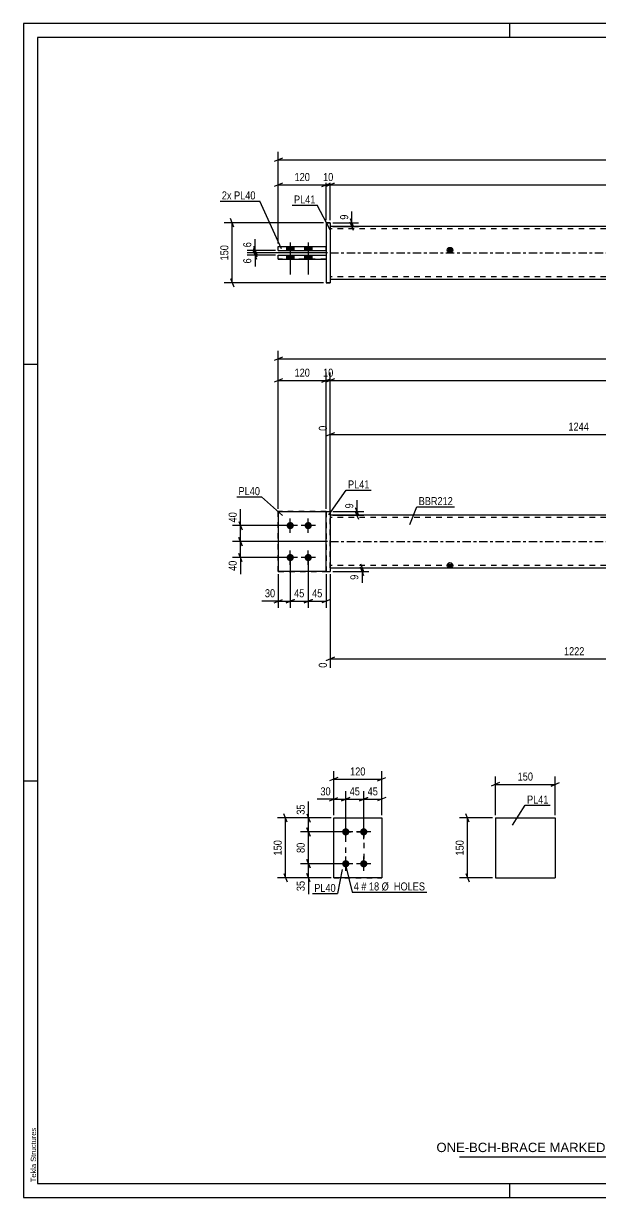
# Model space of a CAD drawing. Header units: millimetres. Extents: x 0 to 594, y 0 to 420.
# Drawn here: x 0 to 206.4, y 0 to 420 of the extents above; entities that cross this region are included whole.
import ezdxf

# ---------------------------------------------------------------- set-up
doc = ezdxf.new("R2010")
doc.units = ezdxf.units.MM
doc.linetypes.add('DXK_LINE_DOT2', pattern=[3.9198, 1.9599, -1.9599])
doc.linetypes.add('DXK_LINE_DOT3', pattern=[5.9187, 2.979, -0.9799, 0.9799, -0.9799])
doc.styles.add('Arial', font='ARIAL.TTF', dxfattribs={"height": 0.2})
doc.styles.add('Arial Narrow', font='ARIALN.TTF', dxfattribs={"height": 0.2})

# ---------------------------------------------------------------- blocks, each defined once
blk = doc.blocks.new('Unknown-582682783-1128')
at = {"color": 5, "linetype": 'Continuous'}
for p, q in [((594, 420), (0, 420)), ((0, 420), (0, 0)), ((174, 415), (174, 420)), ((589, 415), (5, 415)), ((5, 415), (5, 5)), ((5, 298), (0, 298)), ((5, 149), (0, 149)), ((5, 5), (589, 5)), ((174, 0), (174, 5)), ((0, 0), (594, 0))]:
    blk.add_line(p, q, dxfattribs=at)
at = {"color": 174, "linetype": 'Continuous', "style": 'Arial'}
blk.add_text('Tekla Structures', height=1.9102, rotation=90, dxfattribs=at).set_placement((4.5, 5.5))
blk = doc.blocks.new('Part-582682783-1607 - 1591')
at = {"color": 2, "linetype": 'Continuous'}
for p, q in [((111.01, 135.81), (128.15, 135.81)), ((111.01, 114.39), (111.01, 135.81)), ((128.15, 135.81), (128.15, 135.81)), ((128.15, 135.81), (128.15, 114.39)), ((128.15, 114.39), (111.01, 114.39)), ((111.01, 114.39), (111.01, 114.39))]:
    blk.add_line(p, q, dxfattribs=at)
at = {"color": 7, "linetype": 'DXK_LINE_DOT2'}
for p, q in [((111.01, 135.81), (128.15, 135.81)), ((111.01, 114.39), (128.15, 114.39)), ((111.01, 114.39), (111.01, 114.39))]:
    blk.add_line(p, q, dxfattribs=at)
blk = doc.blocks.new('Bolt-582682783-1612 - 1591')
at = {"linetype": 'Continuous'}
for points in [[(115.29, 129.53), (115.03, 129.56), (114.77, 129.64), (114.54, 129.77), (114.34, 129.95), (114.18, 130.17), (114.07, 130.42), (114.01, 130.68), (114.01, 130.95), (114.07, 131.21), (114.18, 131.46), (114.34, 131.68), (114.54, 131.85), (114.77, 131.99), (115.03, 132.07), (115.29, 132.1), (115.56, 132.07), (115.82, 131.99), (116.05, 131.85), (116.25, 131.68), (116.41, 131.46), (116.52, 131.21), (116.57, 130.95), (116.57, 130.68), (116.52, 130.42), (116.41, 130.17), (116.25, 129.95), (116.05, 129.77), (115.82, 129.64), (115.56, 129.56)], [(121.72, 129.53), (121.45, 129.56), (121.2, 129.64), (120.97, 129.77), (120.77, 129.95), (120.61, 130.17), (120.5, 130.42), (120.44, 130.68), (120.44, 130.95), (120.5, 131.21), (120.61, 131.46), (120.77, 131.68), (120.97, 131.85), (121.2, 131.99), (121.45, 132.07), (121.72, 132.1), (121.99, 132.07), (122.24, 131.99), (122.48, 131.85), (122.68, 131.68), (122.83, 131.46), (122.94, 131.21), (123, 130.95), (123, 130.68), (122.94, 130.42), (122.83, 130.17), (122.68, 129.95), (122.48, 129.77), (122.24, 129.64), (121.99, 129.56)], [(115.29, 118.1), (115.03, 118.13), (114.77, 118.21), (114.54, 118.35), (114.34, 118.53), (114.18, 118.74), (114.07, 118.99), (114.01, 119.25), (114.01, 119.52), (114.07, 119.78), (114.18, 120.03), (114.34, 120.25), (114.54, 120.43), (114.77, 120.56), (115.03, 120.64), (115.29, 120.67), (115.56, 120.64), (115.82, 120.56), (116.05, 120.43), (116.25, 120.25), (116.41, 120.03), (116.52, 119.78), (116.57, 119.52), (116.57, 119.25), (116.52, 118.99), (116.41, 118.74), (116.25, 118.53), (116.05, 118.35), (115.82, 118.21), (115.56, 118.13)], [(121.72, 118.1), (121.45, 118.13), (121.2, 118.21), (120.97, 118.35), (120.77, 118.53), (120.61, 118.74), (120.5, 118.99), (120.44, 119.25), (120.44, 119.52), (120.5, 119.78), (120.61, 120.03), (120.77, 120.25), (120.97, 120.43), (121.2, 120.56), (121.45, 120.64), (121.72, 120.67), (121.99, 120.64), (122.24, 120.56), (122.48, 120.43), (122.68, 120.25), (122.83, 120.03), (122.94, 119.78), (123, 119.52), (123, 119.25), (122.94, 118.99), (122.83, 118.74), (122.68, 118.53), (122.48, 118.35), (122.24, 118.21), (121.99, 118.13)]]:
    blk.add_hatch(color=1, dxfattribs=at).paths.add_polyline_path(points)
at = {"color": 1, "linetype": 'Continuous'}
for p, q in [((117.86, 130.81), (112.72, 130.81)), ((115.29, 128.24), (115.29, 133.39)), ((124.29, 130.81), (119.15, 130.81)), ((121.72, 128.24), (121.72, 133.39)), ((115.29, 116.81), (115.29, 121.96)), ((121.72, 116.81), (121.72, 121.96)), ((117.86, 119.39), (112.72, 119.39)), ((124.29, 119.39), (119.15, 119.39))]:
    blk.add_line(p, q, dxfattribs=at)
blk = doc.blocks.new('Part-582682783-1962 - 1949')
at = {"color": 2, "linetype": 'Continuous'}
for p, q in [((91.14, 245.38), (108.28, 245.38)), ((91.14, 245.38), (91.14, 223.95)), ((108.28, 223.95), (91.14, 223.95)), ((91.14, 223.95), (91.14, 223.95))]:
    blk.add_line(p, q, dxfattribs=at)
at = {"color": 7, "linetype": 'DXK_LINE_DOT2'}
for p, q in [((91.14, 245.38), (108.28, 245.38)), ((108.28, 245.38), (108.28, 245.38)), ((108.28, 245.38), (108.28, 223.95)), ((91.14, 223.95), (108.28, 223.95))]:
    blk.add_line(p, q, dxfattribs=at)
blk = doc.blocks.new('Part-582682783-1967 - 1949')
at = {"color": 7, "linetype": 'DXK_LINE_DOT2'}
for p, q in [((91.14, 223.95), (91.14, 245.38)), ((91.14, 245.38), (108.28, 245.38)), ((108.28, 245.38), (91.14, 245.38)), ((108.28, 223.95), (108.28, 245.38)), ((91.14, 223.95), (91.14, 223.95)), ((91.14, 223.95), (108.28, 223.95)), ((91.14, 223.95), (108.28, 223.95)), ((108.28, 223.95), (108.28, 223.95))]:
    blk.add_line(p, q, dxfattribs=at)
blk = doc.blocks.new('Part-582682783-1972 - 1949')
at = {"color": 2, "linetype": 'Continuous'}
for p, q in [((108.28, 245.38), (109.71, 245.38)), ((108.28, 223.95), (108.28, 245.38)), ((109.71, 245.38), (109.71, 245.38)), ((109.71, 245.38), (109.71, 223.95)), ((108.28, 223.95), (109.71, 223.95))]:
    blk.add_line(p, q, dxfattribs=at)
at = {"color": 7, "linetype": 'DXK_LINE_DOT2'}
for p, q in [((108.28, 245.38), (109.71, 245.38)), ((108.28, 223.95), (109.71, 223.95))]:
    blk.add_line(p, q, dxfattribs=at)
blk = doc.blocks.new('Bolt-582682783-1979 - 1949')
at = {"linetype": 'Continuous'}
for points in [[(95.42, 241.66), (95.69, 241.63), (95.95, 241.55), (96.18, 241.42), (96.38, 241.24), (96.54, 241.02), (96.65, 240.77), (96.7, 240.51), (96.7, 240.24), (96.65, 239.98), (96.54, 239.73), (96.38, 239.52), (96.18, 239.34), (95.95, 239.2), (95.69, 239.12), (95.42, 239.09), (95.16, 239.12), (94.9, 239.2), (94.67, 239.34), (94.47, 239.52), (94.31, 239.73), (94.2, 239.98), (94.14, 240.24), (94.14, 240.51), (94.2, 240.77), (94.31, 241.02), (94.47, 241.24), (94.67, 241.42), (94.9, 241.55), (95.16, 241.63)], [(101.85, 241.66), (102.12, 241.63), (102.37, 241.55), (102.61, 241.42), (102.81, 241.24), (102.97, 241.02), (103.07, 240.77), (103.13, 240.51), (103.13, 240.24), (103.07, 239.98), (102.97, 239.73), (102.81, 239.52), (102.61, 239.34), (102.37, 239.2), (102.12, 239.12), (101.85, 239.09), (101.58, 239.12), (101.33, 239.2), (101.1, 239.34), (100.9, 239.52), (100.74, 239.73), (100.63, 239.98), (100.57, 240.24), (100.57, 240.51), (100.63, 240.77), (100.74, 241.02), (100.9, 241.24), (101.1, 241.42), (101.33, 241.55), (101.58, 241.63)], [(95.42, 230.23), (95.69, 230.2), (95.95, 230.12), (96.18, 229.99), (96.38, 229.81), (96.54, 229.59), (96.65, 229.34), (96.7, 229.08), (96.7, 228.81), (96.65, 228.55), (96.54, 228.3), (96.38, 228.09), (96.18, 227.91), (95.95, 227.77), (95.69, 227.69), (95.42, 227.66), (95.16, 227.69), (94.9, 227.77), (94.67, 227.91), (94.47, 228.09), (94.31, 228.3), (94.2, 228.55), (94.14, 228.81), (94.14, 229.08), (94.2, 229.34), (94.31, 229.59), (94.47, 229.81), (94.67, 229.99), (94.9, 230.12), (95.16, 230.2)], [(101.85, 230.23), (102.12, 230.2), (102.37, 230.12), (102.61, 229.99), (102.81, 229.81), (102.97, 229.59), (103.07, 229.34), (103.13, 229.08), (103.13, 228.81), (103.07, 228.55), (102.97, 228.3), (102.81, 228.09), (102.61, 227.91), (102.37, 227.77), (102.12, 227.69), (101.85, 227.66), (101.58, 227.69), (101.33, 227.77), (101.1, 227.91), (100.9, 228.09), (100.74, 228.3), (100.63, 228.55), (100.57, 228.81), (100.57, 229.08), (100.63, 229.34), (100.74, 229.59), (100.9, 229.81), (101.1, 229.99), (101.33, 230.12), (101.58, 230.2)]]:
    blk.add_hatch(color=1, dxfattribs=at).paths.add_polyline_path(points)
at = {"color": 1, "linetype": 'Continuous'}
for p, q in [((97.99, 240.38), (92.85, 240.38)), ((95.42, 237.8), (95.42, 242.95)), ((104.42, 240.38), (99.28, 240.38)), ((101.85, 237.8), (101.85, 242.95)), ((95.42, 226.38), (95.42, 231.52)), ((101.85, 226.38), (101.85, 231.52)), ((97.99, 228.95), (92.85, 228.95)), ((104.42, 228.95), (99.28, 228.95))]:
    blk.add_line(p, q, dxfattribs=at)
blk = doc.blocks.new('Part-582682783-1992 - 1949')
at = {"linetype": 'Continuous'}
blk.add_hatch(color=2, dxfattribs=at).paths.add_polyline_path([(152.57, 225.23), (151.77, 226.63), (153.37, 226.63)])
at = {"color": 2, "linetype": 'Continuous'}
for p, q in [((486.71, 244.09), (109.71, 244.09)), ((109.71, 225.23), (486.71, 225.23)), ((152.57, 225.23), (151.77, 226.63)), ((151.77, 226.63), (153.37, 226.63)), ((153.37, 226.63), (152.57, 225.23))]:
    blk.add_line(p, q, dxfattribs=at)
at = {"color": 7, "linetype": 'DXK_LINE_DOT2'}
for p, q in [((109.71, 225.23), (109.71, 244.09)), ((287.19, 244.09), (287.19, 243.23)), ((312.25, 244.09), (312.25, 243.23)), ((486.71, 225.23), (486.71, 244.09)), ((486.71, 243.23), (109.71, 243.23)), ((486.71, 226.09), (109.71, 226.09)), ((284.17, 225.23), (284.17, 226.09)), ((284.17, 225.36), (284.17, 225.23)), ((309.22, 225.23), (309.22, 226.09)), ((309.22, 225.36), (309.22, 225.23))]:
    blk.add_line(p, q, dxfattribs=at)
at = {"color": 7, "linetype": 'DXK_LINE_DOT3'}
blk.add_line((109.71, 234.66), (486.71, 234.66), dxfattribs=at)
at = {"color": 2, "linetype": 'Continuous'}
blk.add_circle((152.57, 226.13), 1, dxfattribs=at)
blk = doc.blocks.new('Part-582682783-2443 - 2420')
at = {"color": 2, "linetype": 'Continuous'}
for p, q in [((91.14, 338.81), (91.14, 340.24)), ((91.14, 340.24), (108.28, 340.24)), ((108.28, 338.81), (108.28, 340.24)), ((91.14, 338.81), (91.14, 338.81)), ((91.14, 338.81), (108.28, 338.81)), ((108.28, 338.81), (108.28, 338.81))]:
    blk.add_line(p, q, dxfattribs=at)
at = {"color": 7, "linetype": 'DXK_LINE_DOT2'}
for p, q in [((91.14, 340.24), (91.14, 340.24)), ((91.14, 340.24), (108.28, 340.24)), ((108.28, 340.24), (108.28, 340.24)), ((91.14, 338.81), (108.28, 338.81))]:
    blk.add_line(p, q, dxfattribs=at)
blk = doc.blocks.new('Bolt-582682783-2428 - 2420')
at = {"linetype": 'Continuous'}
for points in [[(94.14, 338.81), (96.71, 338.81), (96.71, 340.24), (94.14, 340.24)], [(94.14, 338.81), (96.71, 338.81), (96.71, 340.24), (94.14, 340.24)], [(100.57, 338.81), (103.14, 338.81), (103.14, 340.24), (100.57, 340.24)], [(100.57, 338.81), (103.14, 338.81), (103.14, 340.24), (100.57, 340.24)], [(94.14, 335.66), (96.71, 335.66), (96.71, 337.09), (94.14, 337.09)], [(94.14, 335.66), (96.71, 335.66), (96.71, 337.09), (94.14, 337.09)], [(100.57, 335.66), (103.14, 335.66), (103.14, 337.09), (100.57, 337.09)], [(100.57, 335.66), (103.14, 335.66), (103.14, 337.09), (100.57, 337.09)]]:
    blk.add_hatch(color=1, dxfattribs=at).paths.add_polyline_path(points)
at = {"color": 1, "linetype": 'Continuous'}
for p, q in [((94.14, 340.24), (94.14, 338.81)), ((94.14, 340.24), (94.14, 338.81)), ((95.42, 341.67), (95.42, 330.24)), ((95.42, 341.67), (95.42, 330.24)), ((96.71, 340.24), (96.71, 338.81)), ((96.71, 340.24), (96.71, 338.81)), ((100.57, 340.24), (100.57, 338.81)), ((100.57, 340.24), (100.57, 338.81)), ((101.85, 341.67), (101.85, 330.24)), ((101.85, 341.67), (101.85, 330.24)), ((103.14, 340.24), (103.14, 338.81)), ((103.14, 340.24), (103.14, 338.81)), ((94.14, 337.09), (94.14, 335.66)), ((94.14, 337.09), (94.14, 335.66)), ((96.71, 337.09), (96.71, 335.66)), ((96.71, 337.09), (96.71, 335.66)), ((100.57, 337.09), (100.57, 335.66)), ((100.57, 337.09), (100.57, 335.66)), ((103.14, 337.09), (103.14, 335.66)), ((103.14, 337.09), (103.14, 335.66))]:
    blk.add_line(p, q, dxfattribs=at)
blk = doc.blocks.new('Part-582682783-2438 - 2420')
at = {"color": 2, "linetype": 'Continuous'}
for p, q in [((108.28, 348.69), (109.71, 348.69)), ((108.28, 348.69), (108.28, 327.26)), ((109.71, 348.69), (109.71, 348.69)), ((109.71, 348.69), (109.71, 327.26)), ((109.71, 327.26), (108.28, 327.26)), ((108.28, 327.26), (108.28, 327.26))]:
    blk.add_line(p, q, dxfattribs=at)
at = {"color": 7, "linetype": 'DXK_LINE_DOT2'}
for p, q in [((109.71, 348.69), (108.28, 348.69)), ((109.71, 348.69), (109.71, 348.69)), ((108.28, 327.26), (109.71, 327.26))]:
    blk.add_line(p, q, dxfattribs=at)
blk = doc.blocks.new('Part-582682783-2458 - 2420')
at = {"linetype": 'Continuous'}
blk.add_hatch(color=2, dxfattribs=at).paths.add_polyline_path([(152.57, 337.98), (151.77, 339.38), (153.37, 339.38)])
at = {"color": 2, "linetype": 'Continuous'}
for p, q in [((486.71, 347.4), (109.71, 347.4)), ((152.57, 337.98), (151.77, 339.38)), ((151.77, 339.38), (153.37, 339.38)), ((153.37, 339.38), (152.57, 337.98)), ((312.25, 338.98), (287.19, 338.98)), ((287.19, 336.98), (287.19, 338.98)), ((312.25, 336.98), (287.19, 336.98)), ((309.22, 338.83), (309.22, 338.98)), ((309.22, 336.98), (309.22, 337.12)), ((312.25, 338.83), (312.25, 338.98)), ((312.25, 336.98), (312.25, 337.12)), ((109.71, 328.55), (486.71, 328.55))]:
    blk.add_line(p, q, dxfattribs=at)
at = {"color": 7, "linetype": 'DXK_LINE_DOT2'}
for p, q in [((109.71, 347.4), (109.71, 328.55)), ((486.71, 346.55), (109.71, 346.55)), ((486.71, 328.55), (486.71, 347.4)), ((284.17, 338.98), (284.17, 336.98)), ((287.19, 338.98), (284.17, 338.98)), ((287.19, 336.98), (284.17, 336.98)), ((309.22, 338.98), (309.22, 337.12)), ((312.25, 338.98), (312.25, 337.12)), ((486.71, 329.4), (109.71, 329.4))]:
    blk.add_line(p, q, dxfattribs=at)
at = {"color": 7, "linetype": 'DXK_LINE_DOT3'}
blk.add_line((109.71, 337.98), (486.71, 337.98), dxfattribs=at)
at = {"color": 2, "linetype": 'Continuous'}
blk.add_circle((152.57, 338.88), 1, dxfattribs=at)
blk = doc.blocks.new('Part-582682783-2475 - 2420')
at = {"color": 2, "linetype": 'Continuous'}
for p, q in [((91.14, 337.09), (108.28, 337.09)), ((91.14, 335.66), (91.14, 337.09)), ((108.28, 337.09), (108.28, 335.66)), ((91.14, 335.66), (108.28, 335.66)), ((91.14, 335.66), (91.14, 335.66))]:
    blk.add_line(p, q, dxfattribs=at)
at = {"color": 7, "linetype": 'DXK_LINE_DOT2'}
for p, q in [((91.14, 337.09), (108.28, 337.09)), ((108.28, 335.66), (91.14, 335.66))]:
    blk.add_line(p, q, dxfattribs=at)
blk = doc.blocks.new('Part-582682783-1567 - 1551')
at = {"color": 2, "linetype": 'Continuous'}
for p, q in [((168.82, 135.81), (168.82, 114.39)), ((168.82, 135.81), (190.25, 135.81)), ((190.25, 135.81), (190.25, 114.39)), ((168.82, 114.39), (190.25, 114.39))]:
    blk.add_line(p, q, dxfattribs=at)
blk = doc.blocks.new('Rectangle-582682783-1727 - 1591')
at = {"color": 1, "linetype": 'DXK_LINE_DOT2'}
blk.add_lwpolyline([(115.29, 130.81), (121.72, 130.81), (121.72, 119.39), (115.29, 119.39), (115.29, 130.81)], close=True, dxfattribs=at)
blk = doc.blocks.new('StraightDimension-582682783-1647 - 1591')
at = {"color": 7, "linetype": 'Continuous'}
for p, q in [((113.79, 141.92), (116.79, 143.12)), ((115.29, 131.81), (115.29, 145.37)), ((123.22, 143.12), (120.22, 141.92)), ((121.72, 131.81), (121.72, 145.37)), ((115.29, 142.52), (121.72, 142.52))]:
    blk.add_line(p, q, dxfattribs=at)
at = {"color": 0}
blk.add_wipeout([(120.94, 143.27), (120.94, 147.47), (116.08, 147.47), (116.08, 143.27)], dxfattribs=at)
at = {"color": 3, "style": 'Arial Narrow'}
blk.add_text('45', height=2.863, dxfattribs=at).set_placement((116.68, 143.87))
blk = doc.blocks.new('StraightDimension-582682783-1614 - 1591')
at = {"color": 7, "linetype": 'Continuous'}
for p, q in [((111.01, 136.81), (111.01, 152.49)), ((128.15, 136.81), (128.15, 152.49)), ((112.51, 150.24), (109.51, 149.04)), ((111.01, 149.64), (128.15, 149.64)), ((126.65, 149.04), (129.65, 150.24))]:
    blk.add_line(p, q, dxfattribs=at)
at = {"color": 0}
blk.add_wipeout([(122.92, 150.39), (122.92, 154.59), (116.24, 154.59), (116.24, 150.39)], dxfattribs=at)
at = {"color": 3, "style": 'Arial Narrow'}
blk.add_text('120', height=2.863, dxfattribs=at).set_placement((116.84, 150.99))
blk = doc.blocks.new('StraightDimension-582682783-1634 - 1591')
at = {"color": 7, "linetype": 'Continuous'}
for p, q in [((109.51, 141.92), (112.51, 143.12)), ((111.01, 136.81), (111.01, 145.37)), ((116.79, 143.12), (113.79, 141.92)), ((115.29, 131.81), (115.29, 145.37)), ((111.01, 142.52), (115.29, 142.52))]:
    blk.add_line(p, q, dxfattribs=at)
at = {"color": 0}
blk.add_wipeout([(110.48, 143.27), (110.48, 147.47), (105.63, 147.47), (105.63, 143.27)], dxfattribs=at)
at = {"color": 7, "linetype": 'Continuous'}
blk.add_line((111.01, 142.52), (105.1, 142.52), dxfattribs=at)
blk.add_line((111.01, 142.52), (105.1, 142.52), dxfattribs=at)
at = {"color": 3, "style": 'Arial Narrow'}
blk.add_text('30', height=2.863, dxfattribs=at).set_placement((106.23, 143.87))
blk = doc.blocks.new('StraightDimension-582682783-1657 - 1591')
at = {"color": 7, "linetype": 'Continuous'}
for p, q in [((120.22, 141.92), (123.22, 143.12)), ((121.72, 131.81), (121.72, 145.37)), ((129.65, 143.12), (126.65, 141.92)), ((128.15, 136.81), (128.15, 145.37)), ((121.72, 142.52), (128.15, 142.52))]:
    blk.add_line(p, q, dxfattribs=at)
at = {"color": 0}
blk.add_wipeout([(127.36, 143.27), (127.36, 147.47), (122.51, 147.47), (122.51, 143.27)], dxfattribs=at)
at = {"color": 3, "style": 'Arial Narrow'}
blk.add_text('45', height=2.863, dxfattribs=at).set_placement((123.11, 143.87))
blk = doc.blocks.new('StraightDimension-582682783-1674 - 1591')
at = {"color": 7, "linetype": 'Continuous'}
for p, q in [((110.01, 135.81), (90.87, 135.81)), ((94.32, 134.31), (93.12, 137.31)), ((93.72, 114.39), (93.72, 135.81)), ((110.01, 114.39), (90.87, 114.39)), ((93.12, 115.89), (94.32, 112.89))]:
    blk.add_line(p, q, dxfattribs=at)
at = {"color": 0}
blk.add_wipeout([(92.97, 128.44), (88.77, 128.44), (88.77, 121.76), (92.97, 121.76)], dxfattribs=at)
at = {"color": 3, "style": 'Arial Narrow'}
blk.add_text('150', height=2.863, rotation=90.0002, dxfattribs=at).set_placement((92.37, 122.36))
blk = doc.blocks.new('StraightDimension-582682783-1691 - 1591')
at = {"color": 7, "linetype": 'Continuous'}
for p, q in [((114.29, 119.39), (99.09, 119.39)), ((101.34, 120.89), (102.54, 117.89)), ((101.94, 114.39), (101.94, 119.39)), ((110.01, 114.39), (99.09, 114.39)), ((102.54, 112.89), (101.34, 115.89))]:
    blk.add_line(p, q, dxfattribs=at)
at = {"color": 0}
blk.add_wipeout([(101.19, 113.86), (96.99, 113.86), (96.99, 109), (101.19, 109)], dxfattribs=at)
at = {"color": 7, "linetype": 'Continuous'}
blk.add_line((101.94, 114.39), (101.94, 108.48), dxfattribs=at)
blk.add_line((101.94, 114.39), (101.94, 108.48), dxfattribs=at)
at = {"color": 3, "style": 'Arial Narrow'}
blk.add_text('35', height=2.863, rotation=90.0002, dxfattribs=at).set_placement((100.59, 109.6))
blk = doc.blocks.new('StraightDimension-582682783-1704 - 1591')
at = {"color": 7, "linetype": 'Continuous'}
for p, q in [((114.29, 130.81), (99.09, 130.81)), ((101.34, 132.31), (102.54, 129.31)), ((101.94, 119.39), (101.94, 130.81)), ((114.29, 119.39), (99.09, 119.39)), ((102.54, 117.89), (101.34, 120.89))]:
    blk.add_line(p, q, dxfattribs=at)
at = {"color": 0}
blk.add_wipeout([(101.19, 127.53), (96.99, 127.53), (96.99, 122.67), (101.19, 122.67)], dxfattribs=at)
at = {"color": 3, "style": 'Arial Narrow'}
blk.add_text('80', height=2.863, rotation=90.0002, dxfattribs=at).set_placement((100.59, 123.27))
blk = doc.blocks.new('StraightDimension-582682783-1714 - 1591')
at = {"color": 7, "linetype": 'Continuous'}
for p, q in [((110.01, 135.81), (99.09, 135.81)), ((101.34, 137.31), (102.54, 134.31)), ((101.94, 130.81), (101.94, 135.81)), ((114.29, 130.81), (99.09, 130.81)), ((102.54, 129.31), (101.34, 132.31))]:
    blk.add_line(p, q, dxfattribs=at)
at = {"color": 0}
blk.add_wipeout([(101.19, 141.2), (96.99, 141.2), (96.99, 136.34), (101.19, 136.34)], dxfattribs=at)
at = {"color": 7, "linetype": 'Continuous'}
blk.add_line((101.94, 135.81), (101.94, 141.72), dxfattribs=at)
blk.add_line((101.94, 135.81), (101.94, 141.72), dxfattribs=at)
at = {"color": 3, "style": 'Arial Narrow'}
blk.add_text('35', height=2.863, rotation=90.0002, dxfattribs=at).set_placement((100.59, 136.94))
blk = doc.blocks.new('StraightDimension-582682783-2227 - 1949')
at = {"color": 7, "linetype": 'Continuous'}
for p, q in [((110.71, 245.38), (121.71, 245.38)), ((110.71, 244.09), (121.71, 244.09)), ((118.71, 246.88), (119.91, 243.88)), ((119.91, 242.59), (118.71, 245.59)), ((119.31, 244.09), (119.31, 245.38))]:
    blk.add_line(p, q, dxfattribs=at)
at = {"color": 0}
blk.add_wipeout([(118.56, 248.93), (114.36, 248.93), (114.36, 245.9), (118.56, 245.9)], dxfattribs=at)
at = {"color": 7, "linetype": 'Continuous'}
blk.add_line((119.31, 245.38), (119.31, 249.45), dxfattribs=at)
blk.add_line((119.31, 245.38), (119.31, 249.45), dxfattribs=at)
at = {"color": 3, "style": 'Arial Narrow'}
blk.add_text('9', height=2.86, rotation=90.0002, dxfattribs=at).set_placement((117.96, 246.5))
blk = doc.blocks.new('StraightDimension-582682783-2043 - 1949')
at = {"color": 7, "linetype": 'Continuous'}
for p, q in [((108.28, 246.38), (108.28, 295.14)), ((109.71, 246.38), (109.71, 295.14)), ((106.78, 291.69), (109.78, 292.89)), ((111.21, 292.89), (108.21, 291.69)), ((108.28, 292.29), (109.71, 292.29))]:
    blk.add_line(p, q, dxfattribs=at)
at = {"color": 0}
blk.add_wipeout([(111.42, 293.04), (111.42, 297.24), (106.57, 297.24), (106.57, 293.04)], dxfattribs=at)
at = {"color": 3, "style": 'Arial Narrow'}
blk.add_text('10', height=2.863, dxfattribs=at).set_placement((107.17, 293.64))
blk = doc.blocks.new('StraightDimension-582682783-2290 - 1949')
at = {"color": 7, "linetype": 'Continuous'}
for p, q in [((95.42, 227.95), (95.42, 210.99)), ((91.14, 222.95), (91.14, 210.99)), ((89.64, 212.79), (92.64, 213.99)), ((91.14, 213.39), (95.42, 213.39)), ((96.92, 213.99), (93.92, 212.79))]:
    blk.add_line(p, q, dxfattribs=at)
at = {"color": 0}
blk.add_wipeout([(90.61, 214.14), (90.61, 218.34), (85.76, 218.34), (85.76, 214.14)], dxfattribs=at)
at = {"color": 7, "linetype": 'Continuous'}
blk.add_line((91.14, 213.39), (85.23, 213.39), dxfattribs=at)
blk.add_line((91.14, 213.39), (85.23, 213.39), dxfattribs=at)
at = {"color": 3, "style": 'Arial Narrow'}
blk.add_text('30', height=2.863, dxfattribs=at).set_placement((86.36, 214.74))
blk = doc.blocks.new('StraightDimension-582682783-2034 - 1949')
at = {"color": 7, "linetype": 'Continuous'}
for p, q in [((109.71, 246.38), (109.71, 295.14)), ((486.71, 246.38), (486.71, 295.14)), ((111.21, 292.89), (108.21, 291.69)), ((109.71, 292.29), (486.71, 292.29)), ((485.21, 291.69), (488.21, 292.89))]:
    blk.add_line(p, q, dxfattribs=at)
at = {"color": 0}
blk.add_wipeout([(302.46, 293.04), (302.46, 297.24), (293.95, 297.24), (293.95, 293.04)], dxfattribs=at)
at = {"color": 3, "style": 'Arial Narrow'}
blk.add_text('2639', height=2.863, dxfattribs=at).set_placement((294.55, 293.64))
blk = doc.blocks.new('StraightDimension-582682783-3037 - 1949')
at = {"color": 7, "linetype": 'Continuous'}
for p, q in [((287.48, 245.09), (287.48, 281.6)), ((111.21, 273.58), (108.21, 272.38)), ((109.71, 245.09), (109.71, 276.11)), ((285.98, 272.38), (288.98, 273.58)), ((109.71, 272.98), (287.48, 272.98))]:
    blk.add_line(p, q, dxfattribs=at)
at = {"color": 0, "linetype": 'Continuous'}
for points in [[(286.88, 282.2), (282.68, 282.2), (282.68, 273.68), (286.88, 273.68)], [(109.11, 276.71), (104.91, 276.71), (104.91, 273.68), (109.11, 273.68)]]:
    blk.add_wipeout(points, dxfattribs=at)
at = {"color": 0}
blk.add_wipeout([(202.85, 273.73), (202.85, 277.93), (194.34, 277.93), (194.34, 273.73)], dxfattribs=at)
at = {"color": 3, "linetype": 'Continuous', "style": 'Arial Narrow'}
for s, height, p in [('1244', 2.863, (286.28, 274.28)), ('0', 2.86, (108.51, 274.28))]:
    blk.add_text(s, height=height, rotation=90.0002, dxfattribs=at).set_placement(p)
at = {"color": 3, "style": 'Arial Narrow'}
blk.add_text('1244', height=2.863, dxfattribs=at).set_placement((194.94, 274.33))
blk = doc.blocks.new('StraightDimension-582682783-2060 - 1949')
at = {"color": 7, "linetype": 'Continuous'}
for p, q in [((91.14, 246.38), (91.14, 295.14)), ((108.28, 246.38), (108.28, 295.14)), ((92.64, 292.89), (89.64, 291.69)), ((91.14, 292.29), (108.28, 292.29)), ((106.78, 291.69), (109.78, 292.89))]:
    blk.add_line(p, q, dxfattribs=at)
at = {"color": 0}
blk.add_wipeout([(103.05, 293.04), (103.05, 297.24), (96.37, 297.24), (96.37, 293.04)], dxfattribs=at)
at = {"color": 3, "style": 'Arial Narrow'}
blk.add_text('120', height=2.863, dxfattribs=at).set_placement((96.97, 293.64))
blk = doc.blocks.new('StraightDimension-582682783-2200 - 1949')
at = {"color": 7, "linetype": 'Continuous'}
for p, q in [((94.42, 240.38), (74.77, 240.38)), ((77.02, 241.88), (78.22, 238.88)), ((77.62, 234.66), (77.62, 240.38)), ((78.22, 233.16), (77.02, 236.16)), ((108.71, 234.66), (74.77, 234.66))]:
    blk.add_line(p, q, dxfattribs=at)
at = {"color": 0}
blk.add_wipeout([(76.87, 245.76), (72.67, 245.76), (72.67, 240.9), (76.87, 240.9)], dxfattribs=at)
at = {"color": 7, "linetype": 'Continuous'}
blk.add_line((77.62, 240.38), (77.62, 246.28), dxfattribs=at)
blk.add_line((77.62, 240.38), (77.62, 246.28), dxfattribs=at)
at = {"color": 3, "style": 'Arial Narrow'}
blk.add_text('40', height=2.863, rotation=90.0002, dxfattribs=at).set_placement((76.27, 241.5))
blk = doc.blocks.new('StraightDimension-582682783-2213 - 1949')
at = {"color": 7, "linetype": 'Continuous'}
for p, q in [((77.02, 236.16), (78.22, 233.16)), ((108.71, 234.66), (74.77, 234.66)), ((77.62, 228.95), (77.62, 234.66)), ((94.42, 228.95), (74.77, 228.95)), ((78.22, 227.45), (77.02, 230.45))]:
    blk.add_line(p, q, dxfattribs=at)
at = {"color": 0}
blk.add_wipeout([(76.87, 228.42), (72.67, 228.42), (72.67, 223.57), (76.87, 223.57)], dxfattribs=at)
at = {"color": 7, "linetype": 'Continuous'}
blk.add_line((77.62, 228.95), (77.62, 223.04), dxfattribs=at)
blk.add_line((77.62, 228.95), (77.62, 223.04), dxfattribs=at)
at = {"color": 3, "style": 'Arial Narrow'}
blk.add_text('40', height=2.863, rotation=90.0002, dxfattribs=at).set_placement((76.27, 224.17))
blk = doc.blocks.new('StraightDimension-582682783-2300 - 1949')
at = {"color": 7, "linetype": 'Continuous'}
for p, q in [((95.42, 227.95), (95.42, 210.99)), ((101.85, 227.95), (101.85, 210.99)), ((93.92, 212.79), (96.92, 213.99)), ((95.42, 213.39), (101.85, 213.39)), ((103.35, 213.99), (100.35, 212.79))]:
    blk.add_line(p, q, dxfattribs=at)
at = {"color": 0}
blk.add_wipeout([(101.07, 214.14), (101.07, 218.34), (96.21, 218.34), (96.21, 214.14)], dxfattribs=at)
at = {"color": 3, "style": 'Arial Narrow'}
blk.add_text('45', height=2.863, dxfattribs=at).set_placement((96.81, 214.74))
blk = doc.blocks.new('StraightDimension-582682783-2236 - 1949')
at = {"color": 7, "linetype": 'Continuous'}
for p, q in [((110.71, 225.23), (123.51, 225.23)), ((110.71, 223.95), (123.51, 223.95)), ((120.51, 226.73), (121.71, 223.73)), ((121.71, 222.45), (120.51, 225.45)), ((121.11, 223.95), (121.11, 225.23))]:
    blk.add_line(p, q, dxfattribs=at)
at = {"color": 0}
blk.add_wipeout([(120.36, 223.42), (116.16, 223.42), (116.16, 220.39), (120.36, 220.39)], dxfattribs=at)
at = {"color": 7, "linetype": 'Continuous'}
blk.add_line((121.11, 223.95), (121.11, 219.87), dxfattribs=at)
blk.add_line((121.11, 223.95), (121.11, 219.87), dxfattribs=at)
at = {"color": 3, "style": 'Arial Narrow'}
blk.add_text('9', height=2.86, rotation=90.0002, dxfattribs=at).set_placement((119.76, 220.99))
blk = doc.blocks.new('StraightDimension-582682783-2307 - 1949')
at = {"color": 7, "linetype": 'Continuous'}
for p, q in [((101.85, 227.95), (101.85, 210.99)), ((108.28, 222.95), (108.28, 210.99)), ((100.35, 212.79), (103.35, 213.99)), ((101.85, 213.39), (108.28, 213.39)), ((109.78, 213.99), (106.78, 212.79))]:
    blk.add_line(p, q, dxfattribs=at)
at = {"color": 0}
blk.add_wipeout([(107.49, 214.14), (107.49, 218.34), (102.64, 218.34), (102.64, 214.14)], dxfattribs=at)
at = {"color": 3, "style": 'Arial Narrow'}
blk.add_text('45', height=2.863, dxfattribs=at).set_placement((103.24, 214.74))
blk = doc.blocks.new('StraightDimension-582682783-2376 - 1949')
at = {"color": 7, "linetype": 'Continuous'}
for p, q in [((91.14, 246.38), (91.14, 302.86)), ((505.28, 246.38), (505.28, 302.86)), ((92.64, 300.61), (89.64, 299.41)), ((91.14, 300.01), (505.28, 300.01)), ((503.78, 299.41), (506.78, 300.61))]:
    blk.add_line(p, q, dxfattribs=at)
at = {"color": 0}
blk.add_wipeout([(302.46, 300.76), (302.46, 304.96), (293.95, 304.96), (293.95, 300.76)], dxfattribs=at)
at = {"color": 3, "style": 'Arial Narrow'}
blk.add_text('2899', height=2.863, dxfattribs=at).set_placement((294.55, 301.36))
blk = doc.blocks.new('StraightDimension-582682783-2911 - 1949')
at = {"color": 7, "linetype": 'Continuous'}
for p, q in [((109.71, 222.95), (109.71, 189.53)), ((284.31, 224.23), (284.31, 184.04)), ((111.21, 193.25), (108.21, 192.05)), ((282.81, 192.05), (285.81, 193.25)), ((109.71, 192.65), (284.31, 192.65))]:
    blk.add_line(p, q, dxfattribs=at)
at = {"color": 0}
blk.add_wipeout([(201.27, 193.4), (201.27, 197.6), (192.75, 197.6), (192.75, 193.4)], dxfattribs=at)
at = {"color": 0, "linetype": 'Continuous'}
for points in [[(109.11, 191.95), (104.91, 191.95), (104.91, 188.93), (109.11, 188.93)], [(283.71, 191.95), (279.51, 191.95), (279.51, 183.44), (283.71, 183.44)]]:
    blk.add_wipeout(points, dxfattribs=at)
at = {"color": 3, "style": 'Arial Narrow'}
blk.add_text('1222', height=2.863, dxfattribs=at).set_placement((193.35, 194))
at = {"color": 3, "linetype": 'Continuous', "style": 'Arial Narrow'}
for s, height, p in [('0', 2.86, (108.51, 189.53)), ('1222', 2.863, (283.11, 184.04))]:
    blk.add_text(s, height=height, rotation=90.0002, dxfattribs=at).set_placement(p)
blk = doc.blocks.new('StraightDimension-582682783-2482 - 2420')
at = {"color": 7, "linetype": 'Continuous'}
for p, q in [((110.71, 348.69), (119.89, 348.69)), ((116.89, 350.19), (118.09, 347.19)), ((118.09, 345.9), (116.89, 348.9)), ((117.49, 347.4), (117.49, 348.69)), ((110.71, 347.4), (119.89, 347.4))]:
    blk.add_line(p, q, dxfattribs=at)
at = {"color": 0}
blk.add_wipeout([(116.74, 352.24), (112.54, 352.24), (112.54, 349.21), (116.74, 349.21)], dxfattribs=at)
at = {"color": 7, "linetype": 'Continuous'}
blk.add_line((117.49, 348.69), (117.49, 352.77), dxfattribs=at)
blk.add_line((117.49, 348.69), (117.49, 352.77), dxfattribs=at)
at = {"color": 3, "style": 'Arial Narrow'}
blk.add_text('9', height=2.86, rotation=90.0002, dxfattribs=at).set_placement((116.14, 349.81))
blk = doc.blocks.new('StraightDimension-582682783-2543 - 2420')
at = {"color": 7, "linetype": 'Continuous'}
for p, q in [((111.21, 362.88), (108.21, 361.68)), ((109.71, 349.69), (109.71, 365.13)), ((109.71, 362.28), (486.71, 362.28)), ((485.21, 361.68), (488.21, 362.88)), ((486.71, 349.69), (486.71, 365.13))]:
    blk.add_line(p, q, dxfattribs=at)
at = {"color": 0}
blk.add_wipeout([(302.46, 363.03), (302.46, 367.23), (293.95, 367.23), (293.95, 363.03)], dxfattribs=at)
at = {"color": 3, "style": 'Arial Narrow'}
blk.add_text('2639', height=2.863, dxfattribs=at).set_placement((294.55, 363.63))
blk = doc.blocks.new('StraightDimension-582682783-2553 - 2420')
at = {"color": 7, "linetype": 'Continuous'}
for p, q in [((92.64, 362.88), (89.64, 361.68)), ((91.14, 341.24), (91.14, 365.13)), ((91.14, 362.28), (108.28, 362.28)), ((106.78, 361.68), (109.78, 362.88)), ((108.28, 349.69), (108.28, 365.13))]:
    blk.add_line(p, q, dxfattribs=at)
at = {"color": 0}
blk.add_wipeout([(103.05, 363.03), (103.05, 367.23), (96.37, 367.23), (96.37, 363.03)], dxfattribs=at)
at = {"color": 3, "style": 'Arial Narrow'}
blk.add_text('120', height=2.863, dxfattribs=at).set_placement((96.97, 363.63))
blk = doc.blocks.new('StraightDimension-582682783-2563 - 2420')
at = {"color": 7, "linetype": 'Continuous'}
for p, q in [((106.78, 361.68), (109.78, 362.88)), ((111.21, 362.88), (108.21, 361.68)), ((108.28, 349.69), (108.28, 365.13)), ((108.28, 362.28), (109.71, 362.28)), ((109.71, 349.69), (109.71, 365.13))]:
    blk.add_line(p, q, dxfattribs=at)
at = {"color": 0}
blk.add_wipeout([(111.42, 363.03), (111.42, 367.23), (106.57, 367.23), (106.57, 363.03)], dxfattribs=at)
at = {"color": 3, "style": 'Arial Narrow'}
blk.add_text('10', height=2.863, dxfattribs=at).set_placement((107.17, 363.63))
blk = doc.blocks.new('StraightDimension-582682783-2574 - 2420')
at = {"color": 7, "linetype": 'Continuous'}
for p, q in [((91.14, 341.24), (91.14, 374.09)), ((505.28, 341.29), (505.28, 374.09)), ((92.64, 371.84), (89.64, 370.64)), ((91.14, 371.24), (505.28, 371.24)), ((503.78, 370.64), (506.78, 371.84))]:
    blk.add_line(p, q, dxfattribs=at)
at = {"color": 0}
blk.add_wipeout([(302.46, 371.99), (302.46, 376.19), (293.95, 376.19), (293.95, 371.99)], dxfattribs=at)
at = {"color": 3, "style": 'Arial Narrow'}
blk.add_text('2899', height=2.863, dxfattribs=at).set_placement((294.55, 372.59))
blk = doc.blocks.new('StraightDimension-582682783-2594 - 2420')
at = {"color": 7, "linetype": 'Continuous'}
for p, q in [((107.28, 348.69), (71.78, 348.69)), ((75.23, 347.19), (74.03, 350.19)), ((74.63, 327.26), (74.63, 348.69)), ((74.03, 328.76), (75.23, 325.76)), ((107.28, 327.26), (71.78, 327.26))]:
    blk.add_line(p, q, dxfattribs=at)
at = {"color": 0}
blk.add_wipeout([(73.88, 341.32), (69.68, 341.32), (69.68, 334.63), (73.88, 334.63)], dxfattribs=at)
at = {"color": 3, "style": 'Arial Narrow'}
blk.add_text('150', height=2.863, rotation=90.0002, dxfattribs=at).set_placement((73.28, 335.23))
blk = doc.blocks.new('StraightDimension-582682783-2605 - 2420')
at = {"color": 7, "linetype": 'Continuous'}
for p, q in [((82.23, 340.31), (83.43, 337.31)), ((90.14, 338.81), (79.98, 338.81)), ((108.71, 337.98), (79.98, 337.98)), ((83.43, 336.48), (82.23, 339.48)), ((82.83, 337.98), (82.83, 338.81))]:
    blk.add_line(p, q, dxfattribs=at)
at = {"color": 0}
blk.add_wipeout([(82.08, 342.36), (77.88, 342.36), (77.88, 339.33), (82.08, 339.33)], dxfattribs=at)
at = {"color": 7, "linetype": 'Continuous'}
blk.add_line((82.83, 338.81), (82.83, 342.89), dxfattribs=at)
blk.add_line((82.83, 338.81), (82.83, 342.89), dxfattribs=at)
at = {"color": 3, "style": 'Arial Narrow'}
blk.add_text('6', height=2.86, rotation=90.0002, dxfattribs=at).set_placement((81.48, 339.93))
blk = doc.blocks.new('StraightDimension-582682783-2621 - 2420')
at = {"color": 7, "linetype": 'Continuous'}
for p, q in [((108.71, 337.98), (79.98, 337.98)), ((90.14, 337.09), (79.98, 337.09)), ((82.23, 339.48), (83.43, 336.48)), ((83.43, 335.59), (82.23, 338.59)), ((82.83, 337.09), (82.83, 337.98))]:
    blk.add_line(p, q, dxfattribs=at)
at = {"color": 0}
blk.add_wipeout([(82.08, 336.56), (77.88, 336.56), (77.88, 333.54), (82.08, 333.54)], dxfattribs=at)
at = {"color": 7, "linetype": 'Continuous'}
blk.add_line((82.83, 337.09), (82.83, 333.01), dxfattribs=at)
blk.add_line((82.83, 337.09), (82.83, 333.01), dxfattribs=at)
at = {"color": 3, "style": 'Arial Narrow'}
blk.add_text('6', height=2.86, rotation=90.0002, dxfattribs=at).set_placement((81.48, 334.14))
blk = doc.blocks.new('StraightDimension-582682783-1569 - 1551')
at = {"color": 7, "linetype": 'Continuous'}
for p, q in [((167.82, 135.81), (155.97, 135.81)), ((159.42, 134.31), (158.22, 137.31)), ((158.82, 114.39), (158.82, 135.81)), ((167.82, 114.39), (155.97, 114.39)), ((158.22, 115.89), (159.42, 112.89))]:
    blk.add_line(p, q, dxfattribs=at)
at = {"color": 0}
blk.add_wipeout([(158.07, 128.44), (153.87, 128.44), (153.87, 121.76), (158.07, 121.76)], dxfattribs=at)
at = {"color": 3, "style": 'Arial Narrow'}
blk.add_text('150', height=2.863, rotation=90.0002, dxfattribs=at).set_placement((157.47, 122.36))
blk = doc.blocks.new('StraightDimension-582682783-1578 - 1551')
at = {"color": 7, "linetype": 'Continuous'}
for p, q in [((170.32, 148.41), (167.32, 147.21)), ((168.82, 136.81), (168.82, 150.66)), ((168.82, 147.81), (190.25, 147.81)), ((188.75, 147.21), (191.75, 148.41)), ((190.25, 136.81), (190.25, 150.66))]:
    blk.add_line(p, q, dxfattribs=at)
at = {"color": 0}
blk.add_wipeout([(182.88, 148.56), (182.88, 152.76), (176.19, 152.76), (176.19, 148.56)], dxfattribs=at)
at = {"color": 3, "style": 'Arial Narrow'}
blk.add_text('150', height=2.863, dxfattribs=at).set_placement((176.79, 149.16))
blk = doc.blocks.new('Unknown-582682783-4685')
at = {"color": 7, "linetype": 'Continuous'}
blk.add_line((156, 14.5), (226, 14.5), dxfattribs=at)
at = {"color": 7, "style": 'Arial'}
blk.add_text('ONE-BCH-BRACE MARKED AS BBR212', height=3.3428, dxfattribs=at).set_placement((147.73, 16.25))
blk = doc.blocks.new('Mark-582682783-1603 - 1591')
at = {"color": 0}
blk.add_wipeout([(111.68, 109.31), (111.68, 112.31), (104.01, 112.31), (104.01, 109.31)], dxfattribs=at)
blk.add_wipeout([(111.68, 109.31), (111.68, 112.31), (104.01, 112.31), (104.01, 109.31)], dxfattribs=at)
at = {"color": 30, "linetype": 'Continuous'}
for p in [(113.98, 117.36), (103.41, 108.71)]:
    blk.add_line(p, (112.28, 108.71), dxfattribs=at)
at = {"color": 3, "style": 'Arial Narrow'}
blk.add_text('PL40', height=2.863, dxfattribs=at).set_placement((104.01, 109.31))
blk = doc.blocks.new('Mark-582682783-1608 - 1591')
at = {"color": 0}
blk.add_wipeout([(119.95, 109.86), (119.95, 112.86), (118.12, 112.86), (118.12, 109.86)], dxfattribs=at)
blk.add_wipeout([(119.95, 109.86), (119.95, 112.86), (118.12, 112.86), (118.12, 109.86)], dxfattribs=at)
at = {"color": 7, "linetype": 'Continuous'}
blk.add_line((115.09, 119.55), (117.52, 109.26), dxfattribs=at)
at = {"color": 0}
blk.add_wipeout([(122.68, 109.86), (122.68, 112.86), (120.85, 112.86), (120.85, 109.86)], dxfattribs=at)
blk.add_wipeout([(122.68, 109.86), (122.68, 112.86), (120.85, 112.86), (120.85, 109.86)], dxfattribs=at)
at = {"color": 3, "style": 'Arial Narrow'}
blk.add_text('4', height=2.86, dxfattribs=at).set_placement((118.12, 109.86))
at = {"color": 0}
blk.add_wipeout([(127.23, 109.86), (127.23, 112.86), (123.58, 112.86), (123.58, 109.86)], dxfattribs=at)
blk.add_wipeout([(127.23, 109.86), (127.23, 112.86), (123.58, 112.86), (123.58, 109.86)], dxfattribs=at)
at = {"color": 3, "style": 'Arial Narrow'}
blk.add_text('#', height=2.86, dxfattribs=at).set_placement((120.85, 109.86))
at = {"color": 0}
blk.add_wipeout([(143.66, 109.86), (143.66, 112.86), (128.13, 112.86), (128.13, 109.86)], dxfattribs=at)
blk.add_wipeout([(143.66, 109.86), (143.66, 112.86), (128.13, 112.86), (128.13, 109.86)], dxfattribs=at)
at = {"color": 7, "linetype": 'Continuous'}
blk.add_line((117.52, 109.26), (144.26, 109.26), dxfattribs=at)
at = {"color": 3, "style": 'Arial Narrow'}
for s, p in [('18', (123.58, 109.86)), ('Ø  HOLES', (128.13, 109.86))]:
    blk.add_text(s, height=2.863, dxfattribs=at).set_placement(p)
blk = doc.blocks.new('MarkSet-582682783-2405 - 1949')
at = {"color": 0}
blk.add_wipeout([(84.6, 251.27), (84.6, 254.27), (76.93, 254.27), (76.93, 251.27)], dxfattribs=at)
blk.add_wipeout([(84.6, 251.27), (84.6, 254.27), (76.93, 254.27), (76.93, 251.27)], dxfattribs=at)
at = {"color": 30, "linetype": 'Continuous'}
for p in [(76.33, 250.67), (92.62, 244.03)]:
    blk.add_line(p, (85.2, 250.67), dxfattribs=at)
at = {"color": 3, "style": 'Arial Narrow'}
blk.add_text('PL40', height=2.863, dxfattribs=at).set_placement((76.93, 251.27))
blk = doc.blocks.new('Mark-582682783-1968 - 1949')
at = {"color": 0}
blk.add_wipeout([(123.76, 253.68), (123.76, 256.68), (116.08, 256.68), (116.08, 253.68)], dxfattribs=at)
blk.add_wipeout([(123.76, 253.68), (123.76, 256.68), (116.08, 256.68), (116.08, 253.68)], dxfattribs=at)
at = {"color": 30, "linetype": 'Continuous'}
for p, q in [((109.2, 244.22), (115.48, 253.08)), ((115.48, 253.08), (124.36, 253.08))]:
    blk.add_line(p, q, dxfattribs=at)
at = {"color": 3, "style": 'Arial Narrow'}
blk.add_text('PL41', height=2.863, dxfattribs=at).set_placement((116.08, 253.68))
blk = doc.blocks.new('Mark-582682783-1988 - 1949')
at = {"color": 0}
blk.add_wipeout([(153.6, 247.7), (153.6, 250.7), (141.36, 250.7), (141.36, 247.7)], dxfattribs=at)
blk.add_wipeout([(153.6, 247.7), (153.6, 250.7), (141.36, 250.7), (141.36, 247.7)], dxfattribs=at)
at = {"color": 30, "linetype": 'Continuous'}
for p, q in [((138.25, 240.76), (140.76, 247.1)), ((140.76, 247.1), (154.2, 247.1))]:
    blk.add_line(p, q, dxfattribs=at)
at = {"color": 3, "style": 'Arial Narrow'}
blk.add_text('BBR212', height=2.863, dxfattribs=at).set_placement((141.36, 247.7))
blk = doc.blocks.new('Mark-582682783-2434 - 2420')
at = {"color": 0}
blk.add_wipeout([(104.44, 355.6), (104.44, 358.6), (96.76, 358.6), (96.76, 355.6)], dxfattribs=at)
blk.add_wipeout([(104.44, 355.6), (104.44, 358.6), (96.76, 358.6), (96.76, 355.6)], dxfattribs=at)
at = {"color": 30, "linetype": 'Continuous'}
for p in [(96.16, 355), (109.71, 346.13)]:
    blk.add_line(p, (105.04, 355), dxfattribs=at)
at = {"color": 3, "style": 'Arial Narrow'}
blk.add_text('PL41', height=2.863, dxfattribs=at).set_placement((96.76, 355.6))
blk = doc.blocks.new('MarkSet-582682783-2659 - 2420')
at = {"color": 0}
blk.add_wipeout([(74.42, 357.06), (74.42, 360.06), (70.95, 360.06), (70.95, 357.06)], dxfattribs=at)
blk.add_wipeout([(74.42, 357.06), (74.42, 360.06), (70.95, 360.06), (70.95, 357.06)], dxfattribs=at)
blk.add_wipeout([(83, 357.06), (83, 360.06), (75.32, 360.06), (75.32, 357.06)], dxfattribs=at)
blk.add_wipeout([(83, 357.06), (83, 360.06), (75.32, 360.06), (75.32, 357.06)], dxfattribs=at)
at = {"color": 30, "linetype": 'Continuous'}
for p in [(70.35, 356.46), (92.35, 339.36)]:
    blk.add_line(p, (84.5, 356.46), dxfattribs=at)
at = {"color": 3, "style": 'Arial Narrow'}
for s, p in [('2x', (70.95, 357.06)), ('PL40', (75.32, 357.06))]:
    blk.add_text(s, height=2.863, dxfattribs=at).set_placement(p)
blk = doc.blocks.new('Mark-582682783-1563 - 1551')
at = {"color": 0}
blk.add_wipeout([(187.79, 140.94), (187.79, 143.94), (180.12, 143.94), (180.12, 140.94)], dxfattribs=at)
blk.add_wipeout([(187.79, 140.94), (187.79, 143.94), (180.12, 143.94), (180.12, 140.94)], dxfattribs=at)
at = {"color": 30, "linetype": 'Continuous'}
for p, q in [((174.91, 133.22), (179.52, 140.34)), ((179.52, 140.34), (188.39, 140.34))]:
    blk.add_line(p, q, dxfattribs=at)
at = {"color": 3, "style": 'Arial Narrow'}
blk.add_text('PL41', height=2.863, dxfattribs=at).set_placement((180.12, 140.94))

msp = doc.modelspace()

# ---------------------------------------------------------------- block references
for name in ['Unknown-582682783-1128', 'Part-582682783-2438 - 2420', 'Part-582682783-2458 - 2420', 'Part-582682783-2443 - 2420', 'Bolt-582682783-2428 - 2420', 'Part-582682783-2475 - 2420', 'Part-582682783-1962 - 1949', 'Part-582682783-1967 - 1949', 'Part-582682783-1972 - 1949', 'Part-582682783-1992 - 1949', 'Bolt-582682783-1979 - 1949', 'Part-582682783-1607 - 1591', 'Part-582682783-1567 - 1551', 'Bolt-582682783-1612 - 1591', 'Rectangle-582682783-1727 - 1591', 'Unknown-582682783-4685']:
    msp.add_blockref(name, (0, 0))

# ---------------------------------------------------------------- next in the draw order: block references
for name in ['StraightDimension-582682783-2482 - 2420', 'StraightDimension-582682783-2227 - 1949', 'StraightDimension-582682783-2290 - 1949', 'StraightDimension-582682783-1647 - 1591', 'StraightDimension-582682783-1569 - 1551']:
    msp.add_blockref(name, (0, 0))

# ---------------------------------------------------------------- next in the draw order: block references
for name in ['StraightDimension-582682783-2543 - 2420', 'StraightDimension-582682783-2043 - 1949', 'StraightDimension-582682783-1614 - 1591', 'StraightDimension-582682783-1578 - 1551']:
    msp.add_blockref(name, (0, 0))

# ---------------------------------------------------------------- next in the draw order: block references
for name in ['StraightDimension-582682783-2553 - 2420', 'StraightDimension-582682783-2034 - 1949', 'StraightDimension-582682783-1634 - 1591', 'StraightDimension-582682783-1657 - 1591', 'Mark-582682783-1563 - 1551']:
    msp.add_blockref(name, (0, 0))

# ---------------------------------------------------------------- next in the draw order: block references
for name in ['StraightDimension-582682783-2563 - 2420', 'StraightDimension-582682783-3037 - 1949', 'StraightDimension-582682783-1674 - 1591']:
    msp.add_blockref(name, (0, 0))

# ---------------------------------------------------------------- next in the draw order: block references
for name in ['StraightDimension-582682783-2574 - 2420', 'StraightDimension-582682783-2060 - 1949', 'StraightDimension-582682783-1691 - 1591']:
    msp.add_blockref(name, (0, 0))

# ---------------------------------------------------------------- next in the draw order: block references
for name in ['StraightDimension-582682783-2594 - 2420', 'StraightDimension-582682783-2200 - 1949', 'StraightDimension-582682783-1704 - 1591']:
    msp.add_blockref(name, (0, 0))

# ---------------------------------------------------------------- next in the draw order: block references
for name in ['Mark-582682783-2434 - 2420', 'StraightDimension-582682783-2605 - 2420', 'StraightDimension-582682783-2376 - 1949', 'StraightDimension-582682783-2213 - 1949', 'StraightDimension-582682783-1714 - 1591', 'Mark-582682783-1603 - 1591']:
    msp.add_blockref(name, (0, 0))

# ---------------------------------------------------------------- next in the draw order: block references
for name in ['StraightDimension-582682783-2621 - 2420', 'Mark-582682783-1968 - 1949', 'MarkSet-582682783-2405 - 1949', 'Mark-582682783-1988 - 1949', 'StraightDimension-582682783-2300 - 1949', 'StraightDimension-582682783-2236 - 1949', 'Mark-582682783-1608 - 1591']:
    msp.add_blockref(name, (0, 0))

# ---------------------------------------------------------------- next in the draw order: block references
for name in ['MarkSet-582682783-2659 - 2420', 'StraightDimension-582682783-2307 - 1949']:
    msp.add_blockref(name, (0, 0))

# ---------------------------------------------------------------- next in the draw order: block references
msp.add_blockref('StraightDimension-582682783-2911 - 1949', (0, 0))

doc.saveas('drawing.dxf')
